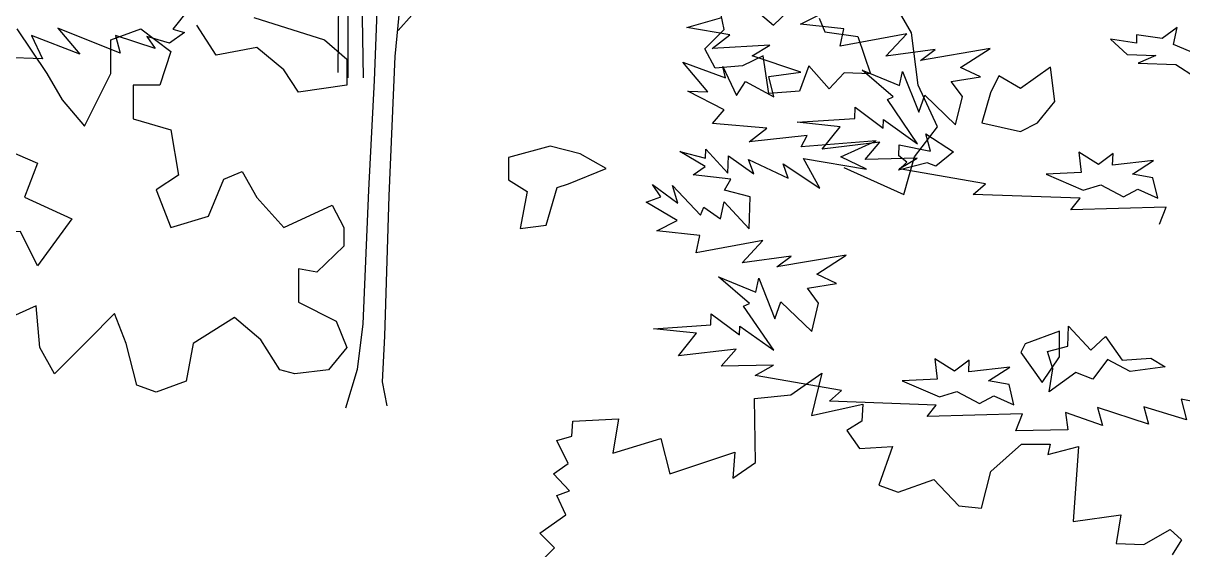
# Model space of a CAD drawing. Header units: inches. Extents: x 11.9 to 85.3, y 21.1 to 37.4.
# Drawn here: x 51.623 to 52.1038, y 23.2178 to 23.4363 of the extents above; entities that cross this region are included whole.
import ezdxf

# ---------------------------------------------------------------- set-up
doc = ezdxf.new("R2010")
doc.units = ezdxf.units.IN
doc.header["$MEASUREMENT"] = 0
doc.layers.add('CAY', color=94, linetype='Continuous')
doc.layers.add('CAY-3', color=61, linetype='Continuous')

# ---------------------------------------------------------------- blocks, each defined once
blk = doc.blocks.new('A$C76451831')
at = {"layer": 'CAY'}
for p, q in [((953.4, 1735.8), (935.7, 1767)), ((959.8, 1687.4), (953.4, 1735.8)), ((977.5, 1649), (959.8, 1687.4)), ((956.3, 1621.3), (977.5, 1649)), ((946.3, 1586.5), (956.3, 1621.3)), ((890.9, 1611.3), (946.3, 1586.5)), ((4647.3, 135.4), (4647.3, 419.7)), ((4638.3, 140.1), (4640.6, 408.3)), ((4661.5, 135.4), (4656.8, 405.9)), ((5065.3, 184.8), (5084.3, 194.5)), ((5105.1, 180.6), (5065.3, 184.8)), ((5101.8, 164.4), (5105.1, 180.6)), ((5163.4, 175.9), (5101.8, 164.4)), ((5144.1, 155.3), (5163.4, 175.9)), ((5189.6, 161.4), (5144.1, 155.3)), ((5240.4, 162.3), (5176.1, 151.4)), ((5176.1, 151.4), (5189.6, 161.4)), ((5213, 144.7), (5240.4, 162.3)), ((5150.9, 117.8), (5122.3, 142.4)), ((5122.3, 142.4), (5156.7, 128.1)), ((5156.7, 128.1), (5159.4, 141.1)), ((5159.4, 141.1), (5174.4, 103.4)), ((5231.3, 136.3), (5213, 144.7)), ((5204.4, 131.8), (5231.3, 136.3)), ((5214.8, 117.9), (5204.4, 131.8)), ((5145.4, 115.3), (5150.9, 117.8)), ((5174.4, 103.4), (5180, 119.1)), ((5180, 119.1), (5208.5, 91.8)), ((5208.5, 91.8), (5214.8, 117.9)), ((5115.3, 97.8), (5115.7, 108.2)), ((5115.7, 108.2), (5141.7, 88.7)), ((5173.4, 74.4), (5145.4, 115.3)), ((5062.2, 94.2), (5115.3, 97.8)), ((5141.7, 88.7), (5142, 96.8)), ((5142, 96.8), (5173.4, 74.4)), ((5101.9, 90.1), (5062.2, 94.2)), ((5085.3, 69.4), (5101.9, 90.1)), ((5138.6, 75.7), (5085.3, 69.4)), ((5124.9, 59.8), (5138.6, 75.7)), ((5172.9, 60.9), (5124.9, 59.8)), ((5156.3, 51), (5172.9, 60.9)), ((5236, 37.4), (5156.3, 51)), ((5224.8, 27.3), (5236, 37.4)), ((5323.5, 23.9), (5224.8, 27.3)), ((5314.9, 13.3), (5323.5, 23.9)), ((5402.9, 15.7), (5314.9, 13.3)), ((5396.9, 0), (5402.9, 15.7))]:
    blk.add_line(p, q, dxfattribs=at)
for points in [[(1085.8, 1672.3), (1081.8, 1704), (1054.1, 1684.2), (1034.3, 1696), (1026.4, 1680.2), (1018.5, 1652.5), (1054.1, 1644.6), (1069.9, 1652.5)], [(1058.5, 1448.2), (1054.5, 1440.3), (1074.3, 1412.6), (1090.2, 1436.3), (1090.2, 1460.1)], [(1603.8, 461), (1606.8, 469), (1585.8, 477.9), (1589, 493.7), (1575.1, 483.3), (1551.6, 486.8), (1551.4, 479.1), (1527.5, 482.7), (1542.8, 468.5), (1569.5, 467.6), (1553, 460.5), (1587.8, 459.2), (1606, 447.7)], [(1332, 374.8), (1332.4, 385.2), (1361.2, 379.2), (1356.8, 395.2), (1382.5, 378.5), (1366.1, 365.4), (1358.1, 368.4), (1331.6, 361.7), (1339.5, 369.1)], [(1037.6, 376.9), (1009.9, 384), (971.5, 373.4), (971.5, 352.7), (988.6, 342.1), (982.2, 307.9), (1006.3, 310.8), (1016.4, 345.6), (1027, 349.2), (1061.8, 363.3)], [(1474.2, 178.1), (1469.4, 194.1), (1488.1, 198.9), (1488.8, 217.4), (1509.3, 195.4), (1522.9, 208.1), (1538.4, 186.2), (1564.8, 188), (1578.1, 179.9), (1545.8, 175.6), (1524.8, 186.7), (1511.1, 168.6), (1495.4, 174.6), (1470.8, 156.9)], [(1438.2, 144.9), (1433.9, 163.6), (1414.9, 167), (1434.4, 179.5), (1396.7, 175.3), (1397, 186.2), (1383.5, 175.8), (1365.4, 187.3), (1367.4, 168.6), (1335.2, 167), (1369.6, 152.2), (1385.6, 157.1), (1406.5, 146), (1419.9, 153.2)], [(5395.1, 24.1), (5390.7, 42.8), (5371.8, 46.2), (5391.3, 58.7), (5353.5, 54.6), (5353.9, 65.4), (5340.4, 55), (5322.2, 66.5), (5324.3, 47.9), (5292.1, 46.3), (5326.4, 31.5), (5342.5, 36.4), (5363.4, 25.2), (5376.8, 32.4)]]:
    blk.add_lwpolyline(points, close=True, dxfattribs=at)
for points in [[(605.9, 1241.8), (623.8, 1259.7), (610.1, 1273.4), (634.4, 1290.3), (625.9, 1308.2), (637.6, 1312.5), (622.8, 1328.3), (636.5, 1337.8), (625.9, 1358.9), (639.7, 1363.1), (640.7, 1376.8), (682.9, 1378.9), (677.6, 1347.3), (721.9, 1361), (730.4, 1328.3), (790.5, 1348.3), (788.4, 1324.1), (809.5, 1338.8), (808.4, 1397.9), (842.2, 1401.1), (870.6, 1421.1), (861.1, 1382.1), (908.6, 1392.6), (907.6, 1376.8), (893.8, 1368.4), (905.4, 1351.5), (936, 1353.6), (923.4, 1317.7), (941.3, 1311.4), (974, 1323), (997.2, 1298.7), (1018.3, 1296.6), (1026.7, 1330.4), (1055.2, 1355.7), (1081.6, 1355.7), (1079.5, 1346.2), (1107.9, 1353.6), (1102.7, 1284), (1147, 1290.3), (1142.7, 1263.9), (1168.1, 1262.9), (1192.3, 1276.6), (1202.9, 1267.1), (1194.4, 1253.4)], [(1190.2, 518), (1216.2, 495.8), (1230.2, 508.9)], [(1643.3, 140), (1592.9, 149.9), (1597.7, 131.1), (1558.2, 142.9), (1562.6, 126.9), (1515.6, 142.2), (1520, 125.7), (1486, 137.8), (1488.1, 121.8), (1440.1, 120.8), (1446.1, 136.4), (1358.1, 134.1), (1366.6, 144.6), (1267.9, 148.1), (1279.1, 158.1), (1199.4, 171.8), (1216.1, 181.6), (1168, 180.6), (1181.7, 196.4), (1128.5, 190.1), (1145, 210.9), (1105.3, 215), (1158.5, 218.6), (1158.8, 229), (1184.9, 209.5), (1185.2, 217.6), (1216.5, 195.2), (1188.5, 236.1), (1194, 238.6), (1165.5, 263.2), (1199.8, 248.8), (1202.6, 261.9), (1217.6, 224.2), (1223.1, 239.9), (1251.6, 212.6), (1257.9, 238.7), (1247.6, 252.6), (1274.4, 257.1), (1256.2, 265.5), (1283.5, 283.1), (1219.2, 272.2), (1232.7, 282.1), (1187.2, 276), (1206.5, 296.7), (1144.9, 285.2), (1148.2, 301.4), (1108.5, 305.5), (1127.4, 315.3), (1098.5, 332.2), (1112.3, 337.1), (1104.5, 348.3), (1127.9, 331.1), (1123.1, 347.6), (1148.9, 320), (1151.8, 327.6), (1167.3, 316.6), (1170.6, 332.4), (1193.7, 307.5), (1194.8, 337), (1171, 343.2), (1176.8, 353.5), (1142, 357.4), (1153.2, 365.2), (1129.6, 379.1), (1153.4, 372.9), (1153.7, 381), (1174.2, 359), (1174.8, 374.8), (1198.2, 358.2), (1193.2, 371.5), (1229.8, 354.3), (1225.3, 367.6), (1258.9, 345.2), (1244, 372.4), (1302.2, 362.7), (1278.5, 373.9), (1311.2, 388.7), (1241.7, 383.4), (1247.5, 393.6), (1193.8, 387.8), (1210.1, 400.4), (1160, 404.8), (1170.8, 417.6), (1137, 434.6), (1155.6, 434), (1132.5, 461.5), (1171.9, 447), (1169.5, 457.5), (1182.2, 430.8), (1190.3, 443.7), (1216.6, 429.6), (1211.8, 448.3), (1241.4, 452.3), (1196.6, 467.5), (1212.8, 477.3), (1159.7, 474.2), (1176, 486.8), (1136.3, 493.6), (1168.4, 502.9)], [(4499.9, 198.4), (4485.6, 180.3), (4496.4, 177.2), (4482.5, 167.3), (4461.4, 173.5), (4469.1, 162.3), (4432.4, 174.5), (4436.8, 158), (4379.2, 181.3), (4399.6, 157), (4354.9, 174.5), (4365, 152.8), (4330.2, 154)], [(774.7, 655.4), (791.5, 634.3), (850.6, 524.6), (847.4, 444.5), (842.2, 343.2), (836.9, 219.8), (831.6, 177.6), (821.1, 141.8)], [(888.6, 656.4), (872.7, 530.9), (866.4, 466.6), (861.1, 337.9), (856.9, 208.2), (854.8, 166), (859, 143.9)], [(948.7, 602.7), (920.2, 547.8), (869.6, 490.9)]]:
    blk.add_lwpolyline(points, dxfattribs=at)
at = {"layer": 'CAY-3'}
for p, q in [((701.4, 468), (683.7, 495.7)), ((736.2, 502.8), (801.7, 482.1)), ((517.5, 492.2), (545.2, 450.9)), ((604.1, 482.1), (631.9, 492.2)), ((604.1, 450.9), (604.1, 482.1)), ((631.9, 492.2), (659.6, 471.5)), ((801.7, 482.1), (822.3, 464.4)), ((659.6, 471.5), (649.5, 440.3)), ((739.2, 475.1), (701.4, 468)), ((763.9, 454.4), (739.2, 475.1)), ((822.3, 464.4), (822.3, 440.3)), ((545.2, 450.9), (559.3, 426.7)), ((580, 402.5), (604.1, 450.9)), ((777.5, 433.8), (763.9, 454.4)), ((624.8, 440.3), (624.8, 409)), ((649.5, 440.3), (624.8, 440.3)), ((822.3, 440.3), (777.5, 433.8)), ((559.3, 426.7), (580, 402.5)), ((624.8, 409), (659.6, 399)), ((659.6, 399), (666.6, 357.1)), ((666.6, 357.1), (646, 343.5)), ((694.4, 319.3), (708.5, 353.5)), ((708.5, 353.5), (725.6, 360.6)), ((725.6, 360.6), (739.2, 336.4)), ((646, 343.5), (659.6, 308.7)), ((739.2, 336.4), (763.9, 308.7)), ((763.9, 308.7), (808.7, 329.4)), ((808.7, 329.4), (819.4, 308.7)), ((659.6, 308.7), (694.4, 319.3)), ((819.4, 308.7), (819.4, 291.6)), ((819.4, 291.6), (794.6, 267.4)), ((794.6, 267.4), (777.5, 270.4)), ((777.5, 270.4), (777.5, 239.7)), ((535.2, 236.2), (503.9, 222)), ((538.7, 197.8), (535.2, 236.2)), ((777.5, 239.7), (812.3, 222)), ((607.7, 229.1), (583.5, 204.9)), ((618.3, 201.4), (607.7, 229.1)), ((718.5, 225.5), (680.2, 201.4)), ((742.7, 204.9), (718.5, 225.5)), ((812.3, 222), (822.3, 197.8)), ((583.5, 204.9), (552.3, 173.6)), ((760.4, 177.2), (742.7, 204.9)), ((552.3, 173.6), (538.7, 197.8)), ((628.3, 163), (618.3, 201.4)), ((680.2, 201.4), (673.7, 166.6)), ((822.3, 197.8), (805.2, 177.2)), ((774, 173.6), (760.4, 177.2)), ((805.2, 177.2), (774, 173.6)), ((646, 156.5), (628.3, 163)), ((673.7, 166.6), (646, 156.5))]:
    blk.add_line(p, q, dxfattribs=at)
blk.add_lwpolyline([(5082.3, 190.5), (5087.6, 177.8), (5118.2, 173.6), (5129.8, 138.8), (5105.5, 139.9), (5091.8, 125.1), (5072.8, 146.2), (5064.4, 123), (5035.9, 120.9), (5030.6, 155.7), (5011.6, 146.2), (4986.3, 144.1), (4976.8, 162), (4994.8, 179.9), (4991.6, 194.7)], dxfattribs=at)
blk.add_lwpolyline([(481.1, 352.5), (508.8, 380.2), (536.5, 368.3), (524.6, 336.6), (568.2, 316.8), (536.5, 273.3), (520.7, 305), (461.3, 301)], close=True, dxfattribs=at)

msp = doc.modelspace()

# ---------------------------------------------------------------- block references
at = {"layer": 'CAY', "xscale": 0.0004489089019145984, "yscale": 0.0004489089019145984, "zscale": 0.0004489089019145984}
for p in [(49.67146, 23.35291), (51.38809, 23.21295), (51.56325, 22.65309)]:
    msp.add_blockref('A$C76451831', p, dxfattribs=at)

doc.saveas('drawing.dxf')
